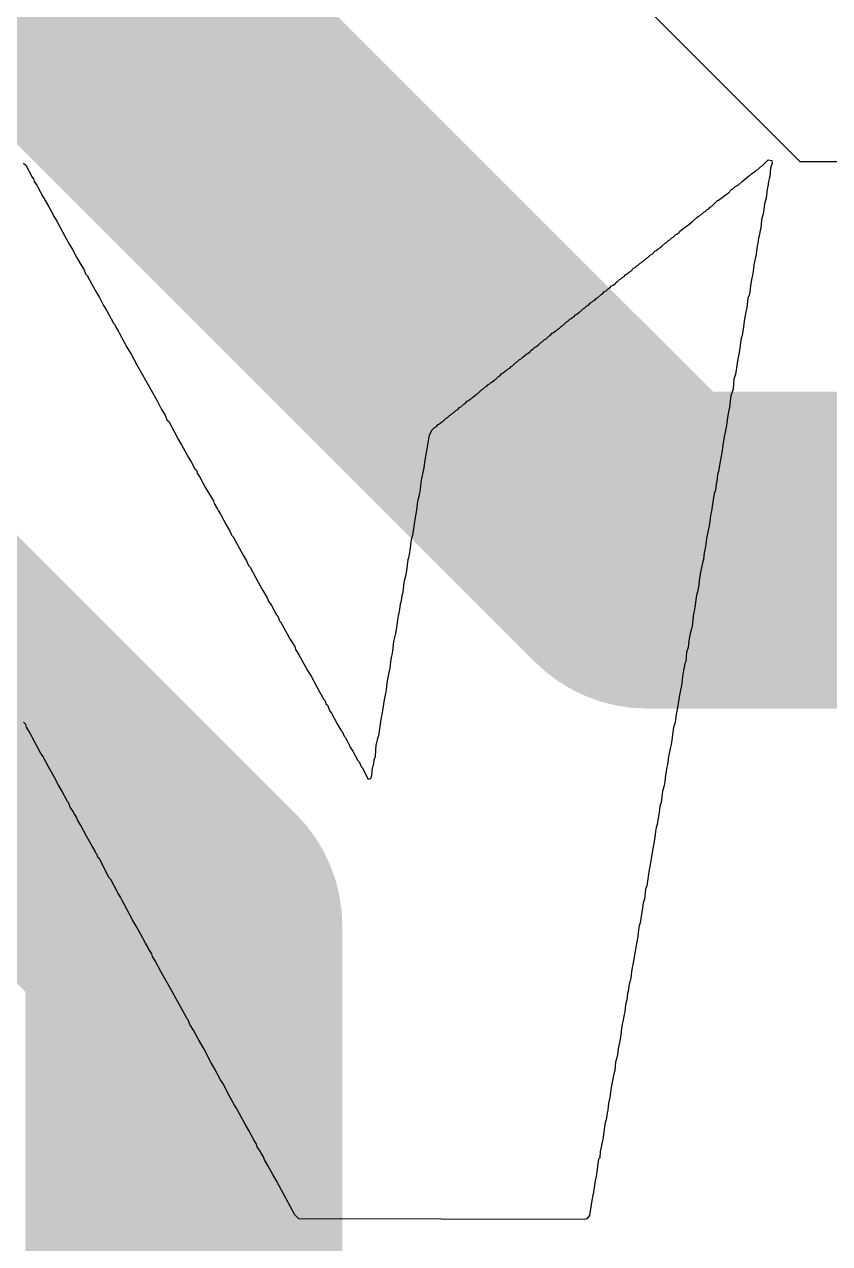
# Model space of a CAD drawing. Header units: inches. Extents: x 0 to 12.2, y 0 to 7.
# Drawn here: x 1.0297 to 1.1313, y 1.0415 to 1.1953 of the extents above; entities that cross this region are included whole.
import ezdxf

# ---------------------------------------------------------------- set-up
doc = ezdxf.new("R2010")
doc.units = ezdxf.units.IN
doc.header["$MEASUREMENT"] = 0
doc.layers.add('Layer 2', color=76, linetype='Continuous')
doc.layers.add('Top Overlay', color=2, linetype='Continuous')

msp = doc.modelspace()

# ---------------------------------------------------------------- linework, layer by layer
at = {"layer": 'Layer 2'}
for p, q in [((1.12754, 1.178), (0.89105, 1.41449)), ((1.699, 1.178), (1.12754, 1.178))]:
    msp.add_line(p, q, dxfattribs=at)
for points in [[(0.84481, 1.39245, 0.04, 0.04, 0), (1.10826, 1.129, 0.04, 0.04, 0)], [(0.77167, 1.3597, 0.04, 0.04, 0), (1.04981, 1.08157, 0.04, 0.04, 0)], [(1.10826, 1.129, 0.04, 0.04, 0), (1.68504, 1.129, 0.04, 0.04, 0)], [(1.04981, 0.2683, 0.04, 0.04, 0), (1.04981, 1.08157, 0.04, 0.04, 0)]]:
    msp.add_lwpolyline(points, format="xyseb", dxfattribs=at)
for points in [[(1.09826, 1.129, 0.02, 0.02, 1), (1.11826, 1.129, 0.02, 0.02, 1)], [(1.09826, 1.129, 0.02, 0.02, 1), (1.11826, 1.129, 0.02, 0.02, 1)], [(1.03981, 1.08157, 0.02, 0.02, 1), (1.05981, 1.08157, 0.02, 0.02, 1)], [(1.03981, 1.08157, 0.02, 0.02, 1), (1.05981, 1.08157, 0.02, 0.02, 1)]]:
    msp.add_lwpolyline(points, format="xyseb", close=True, dxfattribs=at)
at = {"layer": 'Top Overlay'}
for p, q in [((1.02961, 1.17783), (1.02987, 1.17756)), ((1.02987, 1.17756), (1.03068, 1.17604)), ((1.12146, 1.17653), (1.1219, 1.1768)), ((1.1219, 1.1768), (1.12208, 1.17698)), ((1.12208, 1.17698), (1.12226, 1.17707)), ((1.12226, 1.17707), (1.12253, 1.17734)), ((1.12253, 1.17734), (1.12271, 1.17743)), ((1.12271, 1.17743), (1.12351, 1.17823)), ((1.12351, 1.17823), (1.12396, 1.17814)), ((1.12382, 1.1772), (1.12373, 1.17613)), ((1.12391, 1.17756), (1.12382, 1.1772)), ((1.124, 1.17783), (1.12391, 1.17756)), ((1.12396, 1.17814), (1.124, 1.17783)), ((1.03068, 1.17604), (1.03086, 1.17586)), ((1.03086, 1.17586), (1.03095, 1.17551)), ((1.03095, 1.17551), (1.0313, 1.17497)), ((1.11976, 1.1751), (1.12025, 1.17551)), ((1.12025, 1.17551), (1.12079, 1.17595)), ((1.12079, 1.17595), (1.12101, 1.17617)), ((1.12101, 1.17617), (1.12119, 1.17626)), ((1.12119, 1.17626), (1.12146, 1.17653)), ((1.12355, 1.17551), (1.12347, 1.17488)), ((1.12364, 1.17586), (1.12355, 1.17551)), ((1.12373, 1.17613), (1.12364, 1.17586)), ((1.0313, 1.17497), (1.03139, 1.17479)), ((1.03139, 1.17479), (1.03202, 1.17363)), ((1.11726, 1.17314), (1.11837, 1.17399)), ((1.11837, 1.17399), (1.11864, 1.17417)), ((1.11864, 1.17417), (1.11873, 1.17434)), ((1.11873, 1.17434), (1.11887, 1.17448)), ((1.11887, 1.17448), (1.11904, 1.17457)), ((1.11904, 1.17457), (1.11931, 1.17484)), ((1.11931, 1.17484), (1.11976, 1.1751)), ((1.12338, 1.17452), (1.12324, 1.17341)), ((1.12347, 1.17488), (1.12338, 1.17452)), ((1.03202, 1.17363), (1.03273, 1.17238)), ((1.03273, 1.17238), (1.03345, 1.17104)), ((1.11601, 1.17207), (1.11619, 1.17225)), ((1.11619, 1.17225), (1.11637, 1.17233)), ((1.11637, 1.17233), (1.11708, 1.17305)), ((1.11708, 1.17305), (1.11726, 1.17314)), ((1.12306, 1.17269), (1.12297, 1.17198)), ((1.12324, 1.17341), (1.12306, 1.17269)), ((1.03345, 1.17104), (1.0338, 1.1705)), ((1.114, 1.1705), (1.11453, 1.17095)), ((1.11453, 1.17095), (1.11467, 1.17108)), ((1.11467, 1.17108), (1.11485, 1.17117)), ((1.11485, 1.17117), (1.11503, 1.17135)), ((1.11503, 1.17135), (1.1152, 1.17144)), ((1.1152, 1.17144), (1.11538, 1.17162)), ((1.11538, 1.17162), (1.11556, 1.17171)), ((1.11556, 1.17171), (1.11583, 1.17198)), ((1.11583, 1.17198), (1.11601, 1.17207)), ((1.12266, 1.17068), (1.12257, 1.16961)), ((1.12288, 1.17144), (1.12266, 1.17068)), ((1.12297, 1.17198), (1.12288, 1.17144)), ((1.0338, 1.1705), (1.03452, 1.16916)), ((1.03452, 1.16916), (1.03487, 1.16854)), ((1.1123, 1.16908), (1.11239, 1.16925)), ((1.11239, 1.16925), (1.1127, 1.16948)), ((1.1127, 1.16948), (1.11351, 1.1701)), ((1.11351, 1.1701), (1.114, 1.1705)), ((1.12248, 1.16934), (1.12239, 1.16863)), ((1.12257, 1.16961), (1.12248, 1.16934)), ((1.03487, 1.16854), (1.03541, 1.16756)), ((1.11011, 1.16733), (1.11056, 1.16778)), ((1.11056, 1.16778), (1.11074, 1.16787)), ((1.11074, 1.16787), (1.11092, 1.16805)), ((1.11092, 1.16805), (1.1111, 1.16814)), ((1.1111, 1.16814), (1.11136, 1.16841)), ((1.11136, 1.16841), (1.11154, 1.16849)), ((1.11154, 1.16849), (1.11181, 1.16876)), ((1.11181, 1.16876), (1.11199, 1.16885)), ((1.11199, 1.16885), (1.1123, 1.16908)), ((1.12222, 1.16774), (1.12213, 1.16738)), ((1.1223, 1.16836), (1.12222, 1.16774)), ((1.12239, 1.16863), (1.1223, 1.16836)), ((1.03541, 1.16756), (1.03577, 1.16693)), ((1.03577, 1.16693), (1.0363, 1.16595)), ((1.10833, 1.1659), (1.10869, 1.16626)), ((1.10869, 1.16626), (1.10886, 1.16635)), ((1.10886, 1.16635), (1.10922, 1.16671)), ((1.10922, 1.16671), (1.1094, 1.1668)), ((1.1094, 1.1668), (1.10958, 1.16698)), ((1.10958, 1.16698), (1.10976, 1.16707)), ((1.10976, 1.16707), (1.10994, 1.16724)), ((1.10994, 1.16724), (1.11011, 1.16733)), ((1.12199, 1.16635), (1.12172, 1.16501)), ((1.12213, 1.16738), (1.12199, 1.16635)), ((1.0363, 1.16595), (1.03675, 1.16515)), ((1.03675, 1.16515), (1.0372, 1.16443)), ((1.10618, 1.16421), (1.10654, 1.16457)), ((1.10654, 1.16457), (1.10672, 1.16465)), ((1.10672, 1.16465), (1.10699, 1.16492)), ((1.10699, 1.16492), (1.10717, 1.16501)), ((1.10717, 1.16501), (1.10735, 1.16519)), ((1.10735, 1.16519), (1.10752, 1.16528)), ((1.10752, 1.16528), (1.1077, 1.16546)), ((1.1077, 1.16546), (1.10788, 1.16555)), ((1.10788, 1.16555), (1.10815, 1.16582)), ((1.10815, 1.16582), (1.10833, 1.1659)), ((1.12172, 1.16501), (1.12163, 1.16421)), ((1.0372, 1.16443), (1.03742, 1.16385)), ((1.03742, 1.16385), (1.03764, 1.16363)), ((1.03764, 1.16363), (1.03827, 1.16247)), ((1.10449, 1.16287), (1.10476, 1.16314)), ((1.10476, 1.16314), (1.10493, 1.16323)), ((1.10493, 1.16323), (1.10511, 1.1634)), ((1.10511, 1.1634), (1.10529, 1.16349)), ((1.10529, 1.16349), (1.10556, 1.16376)), ((1.10556, 1.16376), (1.10574, 1.16385)), ((1.10574, 1.16385), (1.10601, 1.16412)), ((1.10601, 1.16412), (1.10618, 1.16421)), ((1.12146, 1.16332), (1.12137, 1.16287)), ((1.12155, 1.16367), (1.12146, 1.16332)), ((1.12163, 1.16421), (1.12155, 1.16367)), ((1.03827, 1.16247), (1.0388, 1.16148)), ((1.0388, 1.16148), (1.03916, 1.16086)), ((1.10261, 1.16135), (1.10288, 1.16162)), ((1.10288, 1.16162), (1.10306, 1.16171)), ((1.10306, 1.16171), (1.10333, 1.16198)), ((1.10333, 1.16198), (1.10351, 1.16206)), ((1.10351, 1.16206), (1.10377, 1.16233)), ((1.10377, 1.16233), (1.10395, 1.16242)), ((1.10395, 1.16242), (1.10426, 1.16265)), ((1.10426, 1.16265), (1.10431, 1.16278)), ((1.10431, 1.16278), (1.10449, 1.16287)), ((1.12119, 1.16153), (1.1211, 1.16117)), ((1.12128, 1.16233), (1.12119, 1.16153)), ((1.12137, 1.16287), (1.12128, 1.16233)), ((1.03916, 1.16086), (1.0397, 1.15988)), ((1.0397, 1.15988), (1.04005, 1.15925)), ((1.10065, 1.15983), (1.10083, 1.15992)), ((1.10083, 1.15992), (1.10109, 1.16019)), ((1.10109, 1.16019), (1.10127, 1.16028)), ((1.10127, 1.16028), (1.10145, 1.16046)), ((1.10145, 1.16046), (1.10163, 1.16055)), ((1.10163, 1.16055), (1.10181, 1.16073)), ((1.10181, 1.16073), (1.10199, 1.16081)), ((1.10199, 1.16081), (1.10243, 1.16126)), ((1.10243, 1.16126), (1.10261, 1.16135)), ((1.12096, 1.16077), (1.12083, 1.15956)), ((1.1211, 1.16117), (1.12096, 1.16077)), ((1.04005, 1.15925), (1.04095, 1.15764)), ((1.09868, 1.15822), (1.09886, 1.1584)), ((1.09886, 1.1584), (1.09904, 1.15849)), ((1.09904, 1.15849), (1.09922, 1.15867)), ((1.09922, 1.15867), (1.0994, 1.15876)), ((1.0994, 1.15876), (1.09967, 1.15903)), ((1.09967, 1.15903), (1.09984, 1.15912)), ((1.09984, 1.15912), (1.1002, 1.15947)), ((1.1002, 1.15947), (1.10038, 1.15956)), ((1.10038, 1.15956), (1.10065, 1.15983)), ((1.12056, 1.1584), (1.12047, 1.15787)), ((1.1207, 1.15907), (1.12056, 1.1584)), ((1.12083, 1.15956), (1.1207, 1.15907)), ((1.04095, 1.15764), (1.04113, 1.15747)), ((1.04113, 1.15747), (1.04122, 1.15711)), ((1.04122, 1.15711), (1.04157, 1.15657)), ((1.09681, 1.15671), (1.09699, 1.15688)), ((1.09699, 1.15688), (1.09717, 1.15697)), ((1.09717, 1.15697), (1.09743, 1.15724)), ((1.09743, 1.15724), (1.09761, 1.15733)), ((1.09761, 1.15733), (1.09806, 1.15778)), ((1.09806, 1.15778), (1.09824, 1.15787)), ((1.09824, 1.15787), (1.0985, 1.15814)), ((1.0985, 1.15814), (1.09868, 1.15822)), ((1.12038, 1.15715), (1.12021, 1.15608)), ((1.12047, 1.15787), (1.12038, 1.15715)), ((1.04157, 1.15657), (1.04166, 1.15639)), ((1.04166, 1.15639), (1.04229, 1.15523)), ((1.09484, 1.15519), (1.09502, 1.15528)), ((1.09502, 1.15528), (1.09529, 1.15555)), ((1.09529, 1.15555), (1.09547, 1.15563)), ((1.09547, 1.15563), (1.09583, 1.15599)), ((1.09583, 1.15599), (1.096, 1.15608)), ((1.096, 1.15608), (1.09627, 1.15635)), ((1.09627, 1.15635), (1.09645, 1.15644)), ((1.09645, 1.15644), (1.09663, 1.15662)), ((1.09663, 1.15662), (1.09681, 1.15671)), ((1.12012, 1.15572), (1.12003, 1.15519)), ((1.12021, 1.15608), (1.12012, 1.15572)), ((1.04229, 1.15523), (1.04264, 1.15461)), ((1.04264, 1.15461), (1.04318, 1.15371)), ((1.04318, 1.15371), (1.04389, 1.15238)), ((1.09279, 1.15349), (1.09306, 1.15376)), ((1.09306, 1.15376), (1.09324, 1.15385)), ((1.09324, 1.15385), (1.09346, 1.15398)), ((1.09346, 1.15398), (1.09355, 1.15416)), ((1.09355, 1.15416), (1.09386, 1.15438)), ((1.09386, 1.15438), (1.09404, 1.15456)), ((1.09404, 1.15456), (1.09422, 1.15465)), ((1.09422, 1.15465), (1.0944, 1.15483)), ((1.0944, 1.15483), (1.09458, 1.15492)), ((1.09458, 1.15492), (1.09484, 1.15519)), ((1.11985, 1.15394), (1.11976, 1.15349)), ((1.11994, 1.15447), (1.11985, 1.15394)), ((1.12003, 1.15519), (1.11994, 1.15447)), ((1.04389, 1.15238), (1.04443, 1.15139)), ((1.09109, 1.15215), (1.09127, 1.15224)), ((1.09127, 1.15224), (1.09172, 1.15269)), ((1.09172, 1.15269), (1.0919, 1.15278)), ((1.0919, 1.15278), (1.09216, 1.15304)), ((1.09216, 1.15304), (1.09234, 1.15313)), ((1.09234, 1.15313), (1.09261, 1.1534)), ((1.09261, 1.1534), (1.09279, 1.15349)), ((1.11958, 1.1526), (1.1194, 1.15117)), ((1.11967, 1.15313), (1.11958, 1.1526)), ((1.11976, 1.15349), (1.11967, 1.15313)), ((1.04443, 1.15139), (1.04514, 1.15014)), ((1.08913, 1.15054), (1.08948, 1.1509)), ((1.08948, 1.1509), (1.08966, 1.15099)), ((1.08966, 1.15099), (1.08993, 1.15126)), ((1.08993, 1.15126), (1.09011, 1.15135)), ((1.09011, 1.15135), (1.09038, 1.15162)), ((1.09038, 1.15162), (1.09056, 1.15171)), ((1.09056, 1.15171), (1.09074, 1.15188)), ((1.09074, 1.15188), (1.09091, 1.15197)), ((1.09091, 1.15197), (1.09109, 1.15215)), ((1.1194, 1.15117), (1.11918, 1.15059)), ((1.04514, 1.15014), (1.04568, 1.14916)), ((1.04568, 1.14916), (1.0464, 1.14791)), ((1.08689, 1.14876), (1.08734, 1.1492)), ((1.08734, 1.1492), (1.08752, 1.14929)), ((1.08752, 1.14929), (1.08779, 1.14956)), ((1.08779, 1.14956), (1.08797, 1.14965)), ((1.08797, 1.14965), (1.08815, 1.14983)), ((1.08815, 1.14983), (1.08832, 1.14992)), ((1.08832, 1.14992), (1.0885, 1.1501)), ((1.0885, 1.1501), (1.08868, 1.15019)), ((1.08868, 1.15019), (1.08895, 1.15046)), ((1.08895, 1.15046), (1.08913, 1.15054)), ((1.11909, 1.14934), (1.119, 1.14907)), ((1.11918, 1.15059), (1.11909, 1.14934)), ((1.0464, 1.14791), (1.04702, 1.14675)), ((1.08529, 1.14751), (1.08556, 1.14778)), ((1.08556, 1.14778), (1.08573, 1.14787)), ((1.08573, 1.14787), (1.08591, 1.14804)), ((1.08591, 1.14804), (1.08609, 1.14813)), ((1.08609, 1.14813), (1.08627, 1.14831)), ((1.08627, 1.14831), (1.08645, 1.1484)), ((1.08645, 1.1484), (1.08672, 1.14867)), ((1.08672, 1.14867), (1.08689, 1.14876)), ((1.11873, 1.14782), (1.11864, 1.14693)), ((1.11882, 1.14845), (1.11873, 1.14782)), ((1.119, 1.14907), (1.11882, 1.14845)), ((1.04702, 1.14675), (1.04747, 1.14603)), ((1.04747, 1.14603), (1.04769, 1.14545)), ((1.08332, 1.14599), (1.0835, 1.14608)), ((1.0835, 1.14608), (1.08368, 1.14626)), ((1.08368, 1.14626), (1.08386, 1.14635)), ((1.08386, 1.14635), (1.08413, 1.14661)), ((1.08413, 1.14661), (1.08431, 1.1467)), ((1.08431, 1.1467), (1.08457, 1.14697)), ((1.08457, 1.14697), (1.08475, 1.14706)), ((1.08475, 1.14706), (1.08511, 1.14742)), ((1.08511, 1.14742), (1.08529, 1.14751)), ((1.11855, 1.14666), (1.11842, 1.14599)), ((1.11864, 1.14693), (1.11855, 1.14666)), ((1.04769, 1.14545), (1.04791, 1.14523)), ((1.04791, 1.14523), (1.04863, 1.14389)), ((1.08145, 1.14447), (1.08163, 1.14456)), ((1.08163, 1.14456), (1.08189, 1.14483)), ((1.08189, 1.14483), (1.08207, 1.14492)), ((1.08207, 1.14492), (1.08234, 1.14519)), ((1.08234, 1.14519), (1.08252, 1.14528)), ((1.08252, 1.14528), (1.08288, 1.14563)), ((1.08288, 1.14563), (1.08305, 1.14572)), ((1.08305, 1.14572), (1.08332, 1.14599)), ((1.11824, 1.14474), (1.11806, 1.14367)), ((1.11833, 1.14545), (1.11824, 1.14474)), ((1.11842, 1.14599), (1.11833, 1.14545)), ((1.04863, 1.14389), (1.04916, 1.14291)), ((1.08047, 1.14152), (1.08078, 1.14353)), ((1.08078, 1.14353), (1.08113, 1.14416)), ((1.08113, 1.14416), (1.08145, 1.14447)), ((1.11797, 1.14331), (1.11779, 1.14224)), ((1.11806, 1.14367), (1.11797, 1.14331)), ((1.04916, 1.14291), (1.04952, 1.14228)), ((1.04952, 1.14228), (1.05041, 1.14068)), ((1.08038, 1.14108), (1.08047, 1.14152)), ((1.11771, 1.14152), (1.11744, 1.14019)), ((1.11779, 1.14224), (1.11771, 1.14152)), ((1.05041, 1.14068), (1.05077, 1.14005)), ((1.05077, 1.14005), (1.05122, 1.13925)), ((1.08011, 1.13938), (1.0802, 1.1401)), ((1.0802, 1.1401), (1.08038, 1.14108)), ((1.11744, 1.14019), (1.11735, 1.13947)), ((1.05122, 1.13925), (1.0514, 1.13907)), ((1.0514, 1.13907), (1.05149, 1.13871)), ((1.05149, 1.13871), (1.05184, 1.13818)), ((1.07984, 1.13804), (1.07993, 1.1384)), ((1.07993, 1.1384), (1.08002, 1.13885)), ((1.08002, 1.13885), (1.08011, 1.13938)), ((1.11712, 1.13853), (1.11704, 1.13764)), ((1.11726, 1.13893), (1.11712, 1.13853)), ((1.11735, 1.13947), (1.11726, 1.13893)), ((1.05184, 1.13818), (1.05256, 1.13684)), ((1.05256, 1.13684), (1.05291, 1.13621)), ((1.07966, 1.1367), (1.07975, 1.13751)), ((1.07975, 1.13751), (1.07984, 1.13804)), ((1.11695, 1.13737), (1.11686, 1.13657)), ((1.11704, 1.13764), (1.11695, 1.13737)), ((1.05291, 1.13621), (1.05354, 1.13523)), ((1.0793, 1.13483), (1.07939, 1.13536)), ((1.07939, 1.13536), (1.07948, 1.13581)), ((1.07948, 1.13581), (1.07957, 1.13617)), ((1.07957, 1.13617), (1.07966, 1.1367)), ((1.11668, 1.13612), (1.11654, 1.13509)), ((1.11686, 1.13657), (1.11668, 1.13612)), ((1.05354, 1.13523), (1.05363, 1.13487)), ((1.05363, 1.13487), (1.05408, 1.13416)), ((1.05408, 1.13416), (1.05416, 1.13398)), ((1.05416, 1.13398), (1.05443, 1.13353)), ((1.07904, 1.13313), (1.07921, 1.13402)), ((1.07921, 1.13402), (1.0793, 1.13483)), ((1.11637, 1.13393), (1.11628, 1.13358)), ((1.11654, 1.13509), (1.11637, 1.13393)), ((1.05443, 1.13353), (1.05515, 1.13219)), ((1.05515, 1.13219), (1.05559, 1.13148)), ((1.07877, 1.13143), (1.07904, 1.13313)), ((1.1161, 1.13233), (1.11592, 1.13125)), ((1.11619, 1.13304), (1.1161, 1.13233)), ((1.11628, 1.13358), (1.11619, 1.13304)), ((1.05559, 1.13148), (1.05577, 1.13103)), ((1.05577, 1.13103), (1.05586, 1.13085)), ((1.05586, 1.13085), (1.05604, 1.13067)), ((1.05604, 1.13067), (1.05729, 1.12835)), ((1.07859, 1.13054), (1.07868, 1.1309)), ((1.07868, 1.1309), (1.07877, 1.13143)), ((1.11583, 1.1309), (1.11574, 1.13045)), ((1.11592, 1.13125), (1.11583, 1.1309)), ((1.07828, 1.12844), (1.07841, 1.12929)), ((1.07841, 1.12929), (1.0785, 1.13)), ((1.0785, 1.13), (1.07859, 1.13054)), ((1.11565, 1.12974), (1.11552, 1.12898)), ((1.11574, 1.13045), (1.11565, 1.12974)), ((1.05729, 1.12835), (1.05774, 1.12764)), ((1.05774, 1.12764), (1.05796, 1.12706)), ((1.07792, 1.12639), (1.0781, 1.12782)), ((1.0781, 1.12782), (1.07819, 1.12808)), ((1.07819, 1.12808), (1.07828, 1.12844)), ((1.11534, 1.12782), (1.11525, 1.12755)), ((1.11543, 1.12871), (1.11534, 1.12782)), ((1.11552, 1.12898), (1.11543, 1.12871)), ((1.05796, 1.12706), (1.05818, 1.12683)), ((1.05818, 1.12683), (1.0589, 1.12549)), ((1.07783, 1.12576), (1.07792, 1.12639)), ((1.11525, 1.12755), (1.11494, 1.12599)), ((1.0589, 1.12549), (1.05943, 1.12451)), ((1.05943, 1.12451), (1.05979, 1.12389)), ((1.07747, 1.12371), (1.07761, 1.12491)), ((1.07761, 1.12491), (1.0777, 1.12527)), ((1.0777, 1.12527), (1.07783, 1.12576)), ((1.11476, 1.12465), (1.11467, 1.12411)), ((1.11485, 1.12545), (1.11476, 1.12465)), ((1.11494, 1.12599), (1.11485, 1.12545)), ((1.05979, 1.12389), (1.06033, 1.12299)), ((1.06033, 1.12299), (1.06051, 1.12255)), ((1.07725, 1.12259), (1.07734, 1.12331)), ((1.07734, 1.12331), (1.07747, 1.12371)), ((1.11449, 1.12331), (1.11422, 1.12152)), ((1.11458, 1.12375), (1.11449, 1.12331)), ((1.11467, 1.12411), (1.11458, 1.12375)), ((1.06051, 1.12255), (1.06086, 1.12201)), ((1.06086, 1.12201), (1.06149, 1.12085)), ((1.07698, 1.12107), (1.07707, 1.12152)), ((1.07707, 1.12152), (1.07716, 1.12223)), ((1.07716, 1.12223), (1.07725, 1.12259)), ((1.11422, 1.12152), (1.11413, 1.12116)), ((1.06149, 1.12085), (1.06167, 1.12067)), ((1.06167, 1.12067), (1.06189, 1.12009)), ((1.06189, 1.12009), (1.06202, 1.11996)), ((1.06202, 1.11996), (1.06283, 1.11844)), ((1.07671, 1.11947), (1.0768, 1.12018)), ((1.0768, 1.12018), (1.07689, 1.12072)), ((1.07689, 1.12072), (1.07698, 1.12107)), ((1.11404, 1.12063), (1.11391, 1.11942)), ((1.11413, 1.12116), (1.11404, 1.12063)), ((1.06283, 1.11844), (1.06318, 1.11781)), ((1.0764, 1.11781), (1.07654, 1.11848)), ((1.07654, 1.11848), (1.07662, 1.11902)), ((1.07662, 1.11902), (1.07671, 1.11947)), ((1.11369, 1.11848), (1.1136, 1.11804)), ((1.11382, 1.11906), (1.11369, 1.11848)), ((1.11391, 1.11942), (1.11382, 1.11906)), ((1.06318, 1.11781), (1.06381, 1.11683)), ((1.06381, 1.11683), (1.0639, 1.11647)), ((1.07618, 1.11625), (1.07631, 1.11746)), ((1.07631, 1.11746), (1.0764, 1.11781)), ((1.11351, 1.1175), (1.11342, 1.1167)), ((1.1136, 1.11804), (1.11351, 1.1175)), ((1.0639, 1.11647), (1.06435, 1.11576)), ((1.06435, 1.11576), (1.06443, 1.11558)), ((1.06443, 1.11558), (1.0647, 1.11513)), ((1.07591, 1.11491), (1.076, 1.11545)), ((1.076, 1.11545), (1.07609, 1.1158)), ((1.07609, 1.1158), (1.07618, 1.11625)), ((1.1132, 1.11612), (1.11311, 1.11496)), ((1.11342, 1.1167), (1.1132, 1.11612)), ((1.0647, 1.11513), (1.06542, 1.1138)), ((1.06542, 1.1138), (1.06586, 1.11308)), ((1.07573, 1.11357), (1.07582, 1.11411)), ((1.07582, 1.11411), (1.07591, 1.11491)), ((1.11302, 1.11469), (1.11279, 1.11357)), ((1.11311, 1.11496), (1.11302, 1.11469)), ((1.06586, 1.11308), (1.06658, 1.11174)), ((1.07537, 1.11143), (1.07546, 1.11223)), ((1.07546, 1.11223), (1.07555, 1.11277)), ((1.07555, 1.11277), (1.07564, 1.11313)), ((1.07564, 1.11313), (1.07573, 1.11357)), ((1.11261, 1.11223), (1.11253, 1.1117)), ((1.1127, 1.11304), (1.11261, 1.11223)), ((1.11279, 1.11357), (1.1127, 1.11304)), ((1.06658, 1.11174), (1.06694, 1.11112)), ((1.06694, 1.11112), (1.06747, 1.11013)), ((1.0752, 1.11054), (1.07529, 1.11089)), ((1.07529, 1.11089), (1.07537, 1.11143)), ((1.11235, 1.11089), (1.11199, 1.10866)), ((1.11244, 1.11134), (1.11235, 1.11089)), ((1.11253, 1.1117), (1.11244, 1.11134)), ((1.06747, 1.11013), (1.06765, 1.10996)), ((1.06765, 1.10996), (1.06774, 1.1096)), ((1.06774, 1.1096), (1.06792, 1.10942)), ((1.06792, 1.10942), (1.06819, 1.10879)), ((1.07493, 1.10875), (1.07502, 1.10955)), ((1.07502, 1.10955), (1.07511, 1.11009)), ((1.07511, 1.11009), (1.0752, 1.11054)), ((1.06819, 1.10879), (1.06827, 1.10862)), ((1.06827, 1.10862), (1.06845, 1.10844)), ((1.06845, 1.10844), (1.06917, 1.1071)), ((1.07466, 1.10732), (1.07475, 1.10786)), ((1.07475, 1.10786), (1.07484, 1.10821)), ((1.07484, 1.10821), (1.07493, 1.10875)), ((1.11181, 1.10759), (1.11172, 1.10714)), ((1.1119, 1.1083), (1.11181, 1.10759)), ((1.11199, 1.10866), (1.1119, 1.1083)), ((1.02987, 1.10701), (1.02961, 1.10728)), ((1.02996, 1.10665), (1.02987, 1.10701)), ((1.03032, 1.10612), (1.02996, 1.10665)), ((1.03175, 1.10344), (1.03032, 1.10612)), ((1.06917, 1.1071), (1.06961, 1.10629)), ((1.06961, 1.10629), (1.06979, 1.10612)), ((1.06979, 1.10612), (1.07002, 1.10553)), ((1.07439, 1.10562), (1.07466, 1.10732)), ((1.11159, 1.10665), (1.1115, 1.10603)), ((1.11172, 1.10714), (1.11159, 1.10665)), ((1.07002, 1.10553), (1.07015, 1.1054)), ((1.07015, 1.1054), (1.07051, 1.10478)), ((1.07051, 1.10478), (1.07069, 1.10433)), ((1.07408, 1.10442), (1.07417, 1.10469)), ((1.07417, 1.10469), (1.0743, 1.10527)), ((1.0743, 1.10527), (1.07439, 1.10562)), ((1.11136, 1.105), (1.11128, 1.10446)), ((1.1115, 1.10603), (1.11136, 1.105)), ((1.03202, 1.10299), (1.03175, 1.10344)), ((1.03273, 1.10165), (1.03202, 1.10299)), ((1.07069, 1.10433), (1.07078, 1.10415)), ((1.07078, 1.10415), (1.07113, 1.10361)), ((1.07113, 1.10361), (1.07176, 1.10245)), ((1.07381, 1.10254), (1.07399, 1.10299)), ((1.07399, 1.10299), (1.07408, 1.10442)), ((1.11114, 1.10397), (1.11096, 1.1029)), ((1.11128, 1.10446), (1.11114, 1.10397)), ((1.03345, 1.1004), (1.03273, 1.10165)), ((1.07176, 1.10245), (1.07194, 1.10227)), ((1.07194, 1.10227), (1.07216, 1.10169)), ((1.07216, 1.10169), (1.07229, 1.10156)), ((1.07229, 1.10156), (1.07305, 1.10009)), ((1.07354, 1.10058), (1.07363, 1.10156)), ((1.07363, 1.10156), (1.07372, 1.10183)), ((1.07372, 1.10183), (1.07381, 1.10254)), ((1.11074, 1.10161), (1.11065, 1.10107)), ((1.11083, 1.10196), (1.11074, 1.10161)), ((1.11096, 1.1029), (1.11083, 1.10196)), ((1.03398, 1.09942), (1.03345, 1.1004)), ((1.07305, 1.10009), (1.07341, 1.10018)), ((1.07341, 1.10018), (1.07354, 1.10058)), ((1.11056, 1.10062), (1.11047, 1.09982)), ((1.11065, 1.10107), (1.11056, 1.10062)), ((1.03443, 1.09861), (1.03398, 1.09942)), ((1.03514, 1.09727), (1.03443, 1.09861)), ((1.1102, 1.09857), (1.11003, 1.09714)), ((1.11038, 1.09928), (1.1102, 1.09857)), ((1.11047, 1.09982), (1.11038, 1.09928)), ((1.03528, 1.09714), (1.03514, 1.09727)), ((1.0355, 1.09656), (1.03528, 1.09714)), ((1.11003, 1.09714), (1.10985, 1.09669)), ((1.03586, 1.09602), (1.0355, 1.09656)), ((1.03595, 1.09585), (1.03586, 1.09602)), ((1.0363, 1.09531), (1.03595, 1.09585)), ((1.03639, 1.09495), (1.0363, 1.09531)), ((1.10976, 1.09589), (1.10958, 1.09491)), ((1.10985, 1.09669), (1.10976, 1.09589)), ((1.03684, 1.09424), (1.03639, 1.09495)), ((1.03755, 1.0929), (1.03684, 1.09424)), ((1.1094, 1.09401), (1.10931, 1.09348)), ((1.10949, 1.09437), (1.1094, 1.09401)), ((1.10958, 1.09491), (1.10949, 1.09437)), ((1.03827, 1.09165), (1.03755, 1.0929)), ((1.10913, 1.09223), (1.10895, 1.09134)), ((1.10922, 1.09276), (1.10913, 1.09223)), ((1.10931, 1.09348), (1.10922, 1.09276)), ((1.03854, 1.0912), (1.03827, 1.09165)), ((1.03872, 1.09075), (1.03854, 1.0912)), ((1.03889, 1.09058), (1.03872, 1.09075)), ((1.10886, 1.0908), (1.10877, 1.09008)), ((1.10895, 1.09134), (1.10886, 1.0908)), ((1.03898, 1.09022), (1.03889, 1.09058)), ((1.03916, 1.09004), (1.03898, 1.09022)), ((1.04041, 1.08763), (1.03916, 1.09004)), ((1.10869, 1.08955), (1.10851, 1.08866)), ((1.10877, 1.09008), (1.10869, 1.08955)), ((1.04059, 1.08745), (1.04041, 1.08763)), ((1.10842, 1.08812), (1.10819, 1.08665)), ((1.10851, 1.08866), (1.10842, 1.08812)), ((1.04139, 1.08593), (1.04059, 1.08745)), ((1.10802, 1.0862), (1.10793, 1.08495)), ((1.10819, 1.08665), (1.10802, 1.0862)), ((1.04148, 1.08575), (1.04139, 1.08593)), ((1.04184, 1.08522), (1.04148, 1.08575)), ((1.04202, 1.08477), (1.04184, 1.08522)), ((1.04229, 1.08432), (1.04202, 1.08477)), ((1.10775, 1.0845), (1.10766, 1.08388)), ((1.10793, 1.08495), (1.10775, 1.0845)), ((1.04264, 1.0837), (1.04229, 1.08432)), ((1.04336, 1.08236), (1.04264, 1.0837)), ((1.10766, 1.08388), (1.10735, 1.08196)), ((1.04381, 1.08156), (1.04336, 1.08236)), ((1.04434, 1.08057), (1.04381, 1.08156)), ((1.10726, 1.0816), (1.10717, 1.08107)), ((1.10735, 1.08196), (1.10726, 1.0816)), ((1.04497, 1.07941), (1.04434, 1.08057)), ((1.10708, 1.08026), (1.10681, 1.07892)), ((1.10717, 1.08107), (1.10708, 1.08026)), ((1.04523, 1.07897), (1.04497, 1.07941)), ((1.04532, 1.07879), (1.04523, 1.07897)), ((1.04577, 1.07807), (1.04532, 1.07879)), ((1.10672, 1.07839), (1.10645, 1.07669)), ((1.10681, 1.07892), (1.10672, 1.07839)), ((1.04586, 1.07772), (1.04577, 1.07807)), ((1.04622, 1.07718), (1.04586, 1.07772)), ((1.04693, 1.07584), (1.04622, 1.07718)), ((1.04765, 1.07459), (1.04693, 1.07584)), ((1.10627, 1.0758), (1.10618, 1.07499)), ((1.10636, 1.07633), (1.10627, 1.0758)), ((1.10645, 1.07669), (1.10636, 1.07633)), ((1.04818, 1.07361), (1.04765, 1.07459)), ((1.10596, 1.07423), (1.10587, 1.07334)), ((1.1061, 1.07464), (1.10596, 1.07423)), ((1.10618, 1.07499), (1.1061, 1.07464)), ((1.04907, 1.072), (1.04818, 1.07361)), ((1.10569, 1.07227), (1.1056, 1.072)), ((1.10578, 1.07307), (1.10569, 1.07227)), ((1.10587, 1.07334), (1.10578, 1.07307)), ((1.04988, 1.07048), (1.04907, 1.072)), ((1.10543, 1.07075), (1.10534, 1.07039)), ((1.10552, 1.07164), (1.10543, 1.07075)), ((1.1056, 1.072), (1.10552, 1.07164)), ((1.05024, 1.06986), (1.04988, 1.07048)), ((1.05037, 1.06972), (1.05024, 1.06986)), ((1.05059, 1.06914), (1.05037, 1.06972)), ((1.05104, 1.06843), (1.05059, 1.06914)), ((1.10511, 1.06919), (1.10502, 1.06865)), ((1.1052, 1.06954), (1.10511, 1.06919)), ((1.10534, 1.07039), (1.1052, 1.06954)), ((1.05166, 1.06727), (1.05104, 1.06843)), ((1.10493, 1.06785), (1.10485, 1.06731)), ((1.10502, 1.06865), (1.10493, 1.06785)), ((1.05238, 1.06602), (1.05166, 1.06727)), ((1.10458, 1.06606), (1.10449, 1.06535)), ((1.10467, 1.06651), (1.10458, 1.06606)), ((1.10476, 1.06687), (1.10467, 1.06651)), ((1.10485, 1.06731), (1.10476, 1.06687)), ((1.05327, 1.06432), (1.05238, 1.06602)), ((1.1044, 1.06481), (1.10426, 1.06441)), ((1.10449, 1.06535), (1.1044, 1.06481)), ((1.05372, 1.06352), (1.05327, 1.06432)), ((1.05443, 1.06218), (1.05372, 1.06352)), ((1.10409, 1.06307), (1.104, 1.06271)), ((1.10418, 1.06334), (1.10409, 1.06307)), ((1.10426, 1.06441), (1.10418, 1.06334)), ((1.05479, 1.06164), (1.05443, 1.06218)), ((1.05559, 1.06012), (1.05479, 1.06164)), ((1.104, 1.06271), (1.10373, 1.06119)), ((1.05622, 1.05896), (1.05559, 1.06012)), ((1.10355, 1.05994), (1.10337, 1.05923)), ((1.10373, 1.06119), (1.10355, 1.05994)), ((1.05649, 1.05852), (1.05622, 1.05896)), ((1.05658, 1.05834), (1.05649, 1.05852)), ((1.10337, 1.05923), (1.10328, 1.05834)), ((1.05684, 1.05789), (1.05658, 1.05834)), ((1.05756, 1.05655), (1.05684, 1.05789)), ((1.10306, 1.05713), (1.10297, 1.05677)), ((1.10319, 1.05798), (1.10306, 1.05713)), ((1.10328, 1.05834), (1.10319, 1.05798)), ((1.058, 1.05575), (1.05756, 1.05655)), ((1.05863, 1.05459), (1.058, 1.05575)), ((1.10279, 1.05561), (1.1027, 1.0549)), ((1.10297, 1.05677), (1.10279, 1.05561)), ((1.05899, 1.05405), (1.05863, 1.05459)), ((1.05908, 1.05369), (1.05899, 1.05405)), ((1.10252, 1.0541), (1.10243, 1.05365)), ((1.10261, 1.05445), (1.10252, 1.0541)), ((1.1027, 1.0549), (1.10261, 1.05445)), ((1.05943, 1.05316), (1.05908, 1.05369)), ((1.05952, 1.05298), (1.05943, 1.05316)), ((1.05988, 1.05244), (1.05952, 1.05298)), ((1.05997, 1.05209), (1.05988, 1.05244)), ((1.10226, 1.05231), (1.10212, 1.05217)), ((1.10234, 1.05311), (1.10226, 1.05231)), ((1.10243, 1.05365), (1.10234, 1.05311)), ((1.06042, 1.05137), (1.05997, 1.05209)), ((1.06104, 1.05021), (1.06042, 1.05137)), ((1.10203, 1.05155), (1.1019, 1.05052)), ((1.10212, 1.05217), (1.10203, 1.05155)), ((1.06149, 1.04941), (1.06104, 1.05021)), ((1.06184, 1.04878), (1.06149, 1.04941)), ((1.10163, 1.04918), (1.1015, 1.04798)), ((1.10172, 1.04963), (1.10163, 1.04918)), ((1.10181, 1.04999), (1.10172, 1.04963)), ((1.1019, 1.05052), (1.10181, 1.04999)), ((1.06238, 1.0478), (1.06184, 1.04878)), ((1.06274, 1.04717), (1.06238, 1.0478)), ((1.10141, 1.04762), (1.10127, 1.04695)), ((1.1015, 1.04798), (1.10141, 1.04762)), ((1.06381, 1.04512), (1.06274, 1.04717)), ((1.10127, 1.04695), (1.10096, 1.04503)), ((1.0643, 1.04463), (1.06381, 1.04512)), ((1.10029, 1.04454), (1.0643, 1.04463)), ((1.10065, 1.04463), (1.10029, 1.04454)), ((1.10096, 1.04503), (1.10065, 1.04463))]:
    msp.add_line(p, q, dxfattribs=at)

doc.saveas('drawing.dxf')
